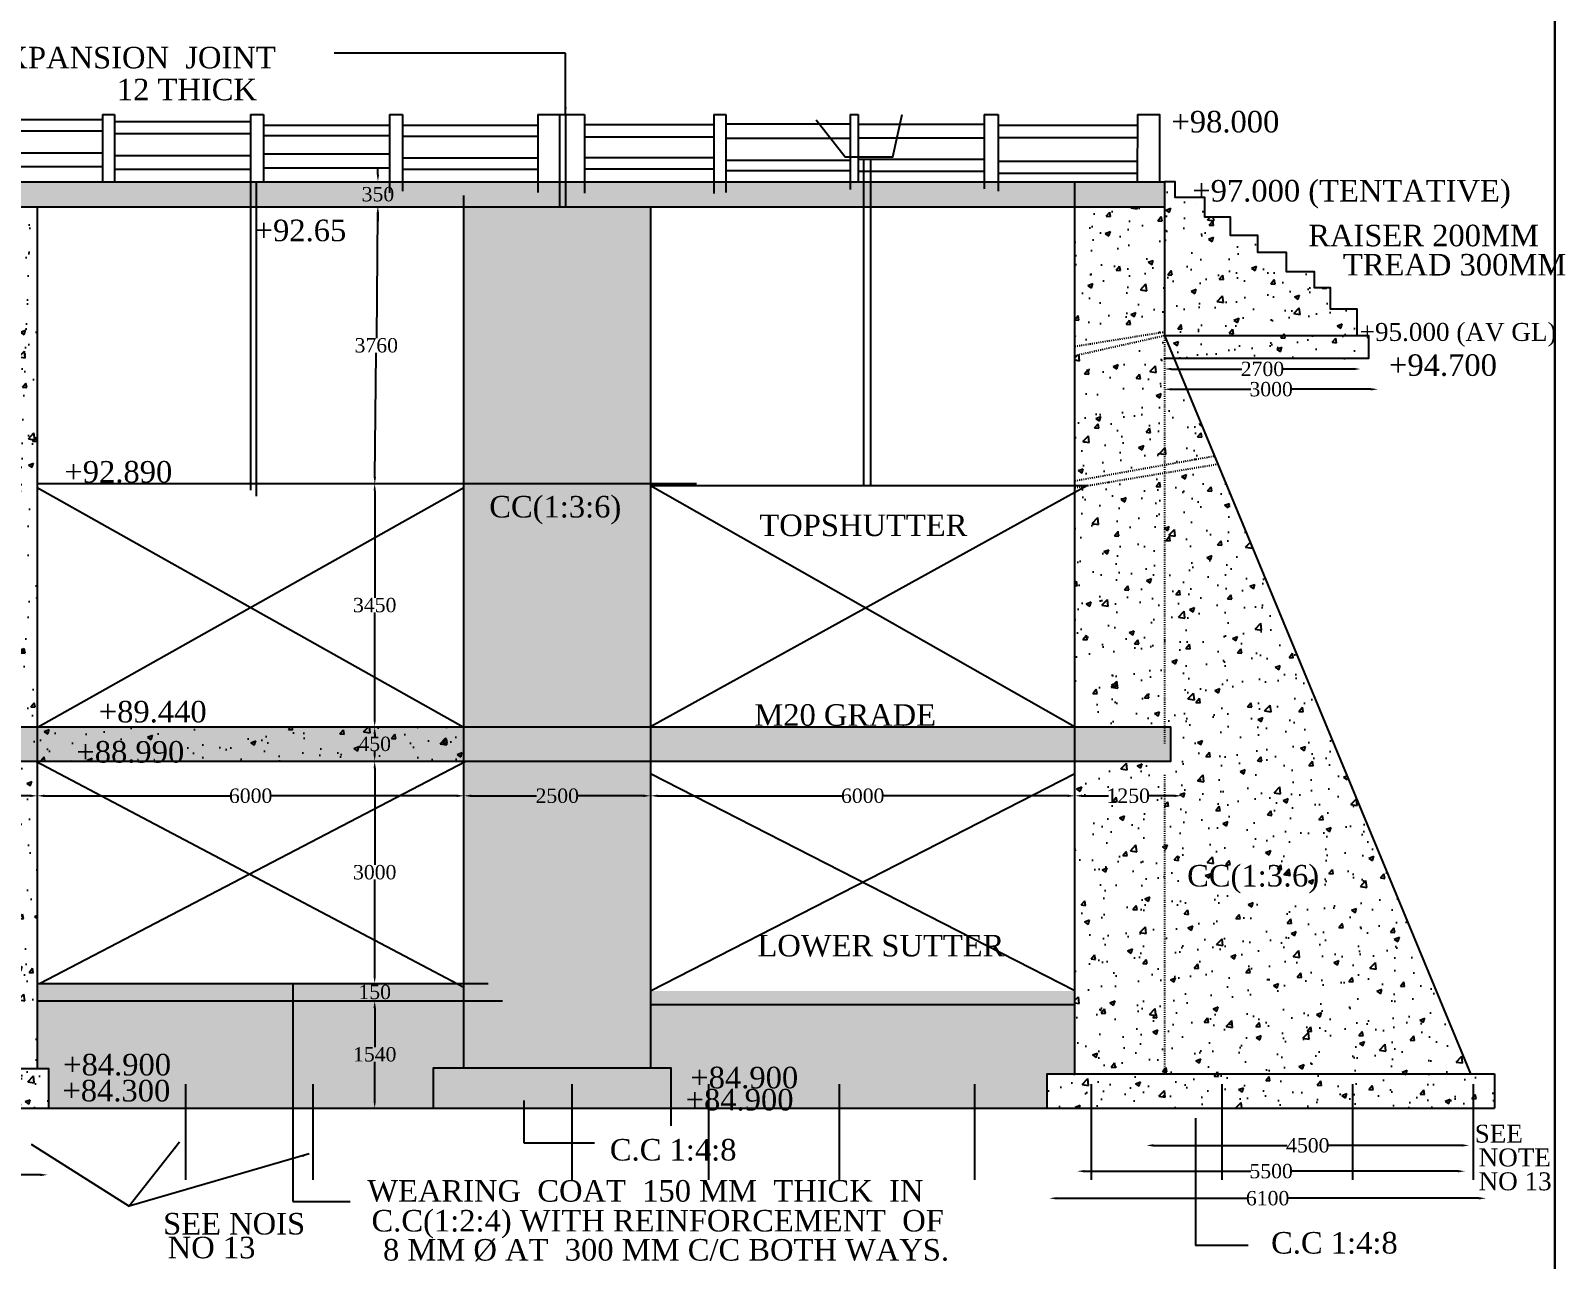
# Model space of a CAD drawing. Header units: millimetres. Extents: x 4336 to 90516, y 1888 to 56787.
# Drawn here: x 68236 to 89598, y 24080 to 41188 of the extents above; entities that cross this region are included whole.
import ezdxf

# ---------------------------------------------------------------- set-up
doc = ezdxf.new("R2010")
doc.units = ezdxf.units.MM
doc.header["$MEASUREMENT"] = 0
doc.header["$PDMODE"] = 66
doc.header["$PDSIZE"] = 170
doc.linetypes.add('ACAD_ISO03W100', pattern=[30, 12, -18])
for name, color, linetype in [('DIM', 5, 'Continuous'), ('DOT LINE', 3, 'ACAD_ISO03W100'), ('DWG. LINE', 1, 'Continuous'), ('HATCH', 2, 'Continuous'), ('TEXT', 7, 'Continuous')]:
    doc.layers.add(name, color=color, linetype=linetype)
doc.layers.add('TITLE', color=7, linetype='Continuous', lineweight=30)
doc.styles.get("Standard").update_dxf_attribs({"font": 'TIMES.TTF', "height": 200})
doc.dimstyles.get("Standard").update_dxf_attribs({"dimtxt": 200, "dimasz": 100, "dimexe": 0.18, "dimexo": 0.0625, "dimgap": 0.09, "dimtad": 0, "dimtih": 1, "dimtoh": 1, "dimdec": 1, "dimzin": 0, "dimdsep": 46, "dimtxsty": 'Standard', "dimcen": 0.09, "dimse1": 1, "dimse2": 1, "dimclrd": 5, "dimclre": 5, "dimclrt": 4, "dimadec": 0, "dimazin": 0, "dimtfac": 1, "dimtdec": 1, "dimtofl": 0, "dimtmove": 0, "dimatfit": 3, "dimfxl": 1, "dimtolj": 1, "dimtzin": 0, "dimarcsym": 0})
pattern_1 = [(50, (0, 0), (717.2602, -62.752), [75, -825]), (355, (0, 0), (-138.7513, 752.192), [60, -660]), (100.4514, (59.8, -5.2), (578.5094, 689.4395), [63.74, -701.142]), (46.1842, (0, 200), (1067.241, -165.519), [112.5, -1237.5]), (96.6356, (88.9, 186.2), (934.663, 974.118), [95.61, -1051.713]), (351.1842, (0, 200), (934.662, 974.119), [90, -990]), (21, (100, 150), (596.907, -402.619), [75, -825]), (326, (100, 150), (243.3153, 725.15), [60, -660]), (71.4514, (149.74, 116.45), (840.2226, 322.5305), [63.74, -701.142]), (37.5, (0, 0), (12.15986, 332.89385), [0, -652, 0, -670, 0, -662.5]), (7.5, (0, 0), (263.0695, 394.4117), [0, -382, 0, -637, 0, -252.5]), (327.5, (-223, 0), (533.8224, -22.5549), [0, -250, 0, -780, 0, -1035]), (317.5, (-323, 0), (583.1862, 100.105), [0, -325, 0, -518, 0, -735])]

# ---------------------------------------------------------------- blocks, each defined once
blk = doc.blocks.new('*D165')
at = {"layer": 'Defpoints', "color": 0}
for p in [(73025, 34882), (73025, 31495), (73025, 31495)]:
    blk.add_point(p, dxfattribs=at)
at = {"layer": 'DIM', "color": 5, "lineweight": -2}
for p, q in [((73025, 34782), (73025, 33290)), ((73025, 31595), (73025, 33087))]:
    blk.add_line(p, q, dxfattribs=at)
at = {"layer": 'DIM', "color": 5}
for points in [[(73008, 34782), (73041, 34782), (73025, 34882)], [(73008, 31595), (73041, 31595), (73025, 31495)]]:
    blk.add_solid(points, dxfattribs=at)
at = {"layer": 'DIM', "color": 4, "insert": (73025, 33189), "char_height": 200, "attachment_point": 5}
blk.add_mtext('\\A1;3450', dxfattribs=at)
blk = doc.blocks.new('*D166')
at = {"layer": 'Defpoints', "color": 0}
for p in [(73025, 31495), (73025, 31017), (73025, 31017)]:
    blk.add_point(p, dxfattribs=at)
at = {"layer": 'DIM', "color": 5, "lineweight": -2}
for p, q in [((73025, 31395), (73025, 31358)), ((73025, 31117), (73025, 31154))]:
    blk.add_line(p, q, dxfattribs=at)
at = {"layer": 'DIM', "color": 5}
for points in [[(73008, 31395), (73041, 31395), (73025, 31495)], [(73008, 31117), (73041, 31117), (73025, 31017)]]:
    blk.add_solid(points, dxfattribs=at)
at = {"layer": 'DIM', "color": 4, "insert": (73025, 31256), "char_height": 200, "attachment_point": 5}
blk.add_mtext('\\A1;450', dxfattribs=at)
blk = doc.blocks.new('*D167')
at = {"layer": 'Defpoints', "color": 0}
for p in [(73025, 31017), (73025, 27922), (73025, 27922)]:
    blk.add_point(p, dxfattribs=at)
at = {"layer": 'DIM', "color": 5, "lineweight": -2}
for p, q in [((73025, 30917), (73025, 29571)), ((73025, 28022), (73025, 29368))]:
    blk.add_line(p, q, dxfattribs=at)
at = {"layer": 'DIM', "color": 5}
for points in [[(73008, 30917), (73041, 30917), (73025, 31017)], [(73008, 28022), (73041, 28022), (73025, 27922)]]:
    blk.add_solid(points, dxfattribs=at)
at = {"layer": 'DIM', "color": 4, "insert": (73025, 29469), "char_height": 200, "attachment_point": 5}
blk.add_mtext('\\A1;3000', dxfattribs=at)
blk = doc.blocks.new('*D168')
at = {"layer": 'Defpoints', "color": 0}
for p in [(73025, 27922), (73025, 27681), (73025, 27681)]:
    blk.add_point(p, dxfattribs=at)
at = {"layer": 'DIM', "color": 5, "lineweight": -2}
for p, q in [((73025, 28022), (73025, 28122)), ((73025, 27581), (73025, 27481))]:
    blk.add_line(p, q, dxfattribs=at)
at = {"layer": 'DIM', "color": 5}
for points in [[(73008, 28022), (73041, 28022), (73025, 27922)], [(73008, 27581), (73041, 27581), (73025, 27681)]]:
    blk.add_solid(points, dxfattribs=at)
at = {"layer": 'DIM', "color": 4, "insert": (73025, 27801), "char_height": 200, "attachment_point": 5}
blk.add_mtext('\\A1;150', dxfattribs=at)
blk = doc.blocks.new('*D169')
at = {"layer": 'Defpoints', "color": 0}
for p in [(73025, 27681), (73025, 26185), (73025, 26185)]:
    blk.add_point(p, dxfattribs=at)
at = {"layer": 'DIM', "color": 5, "lineweight": -2}
for p, q in [((73025, 27581), (73025, 27035)), ((73025, 26285), (73025, 26831))]:
    blk.add_line(p, q, dxfattribs=at)
at = {"layer": 'DIM', "color": 5}
for points in [[(73008, 27581), (73041, 27581), (73025, 27681)], [(73008, 26285), (73041, 26285), (73025, 26185)]]:
    blk.add_solid(points, dxfattribs=at)
at = {"layer": 'DIM', "color": 4, "insert": (73025, 26933), "char_height": 200, "attachment_point": 5}
blk.add_mtext('\\A1;1540', dxfattribs=at)
blk = doc.blocks.new('*D171')
at = {"layer": 'Defpoints', "color": 0}
for p in [(65385, 25257), (68472, 25257), (68472, 25256)]:
    blk.add_point(p, dxfattribs=at)
at = {"layer": 'DIM', "color": 5, "lineweight": -2}
for p, q in [((65485, 25256), (66645, 25256)), ((68372, 25256), (67213, 25256))]:
    blk.add_line(p, q, dxfattribs=at)
at = {"layer": 'DIM', "color": 5}
for points in [[(65485, 25272), (65485, 25239), (65385, 25256)], [(68372, 25272), (68372, 25239), (68472, 25256)]]:
    blk.add_solid(points, dxfattribs=at)
at = {"layer": 'DIM', "color": 4, "insert": (66929, 25256), "char_height": 200, "attachment_point": 5}
blk.add_mtext('\\A1;3100', dxfattribs=at)
blk = doc.blocks.new('*D178')
at = {"layer": 'Defpoints', "color": 0}
for p in [(65794, 30534), (68328, 30534), (68328, 30534)]:
    blk.add_point(p, dxfattribs=at)
at = {"layer": 'DIM', "color": 5, "lineweight": -2}
for p, q in [((65894, 30534), (66774, 30534)), ((68228, 30534), (67348, 30534))]:
    blk.add_line(p, q, dxfattribs=at)
at = {"layer": 'DIM', "color": 5}
for points in [[(65894, 30551), (65894, 30517), (65794, 30534)], [(68228, 30551), (68228, 30517), (68328, 30534)]]:
    blk.add_solid(points, dxfattribs=at)
at = {"layer": 'DIM', "color": 4, "insert": (67061, 30534), "char_height": 200, "attachment_point": 5}
blk.add_mtext('\\A1;2500', dxfattribs=at)
blk = doc.blocks.new('*D179')
at = {"layer": 'Defpoints', "color": 0}
for p in [(68328, 30534), (74268, 30534), (74268, 30534)]:
    blk.add_point(p, dxfattribs=at)
at = {"layer": 'DIM', "color": 5, "lineweight": -2}
for p, q in [((68428, 30534), (71014, 30534)), ((74168, 30534), (71581, 30534))]:
    blk.add_line(p, q, dxfattribs=at)
at = {"layer": 'DIM', "color": 5}
for points in [[(68428, 30551), (68428, 30517), (68328, 30534)], [(74168, 30551), (74168, 30517), (74268, 30534)]]:
    blk.add_solid(points, dxfattribs=at)
at = {"layer": 'DIM', "color": 4, "insert": (71298, 30534), "char_height": 200, "attachment_point": 5}
blk.add_mtext('\\A1;6000', dxfattribs=at)
blk = doc.blocks.new('*D180')
at = {"layer": 'Defpoints', "color": 0}
for p in [(74268, 30534), (76865, 30534), (76865, 30534)]:
    blk.add_point(p, dxfattribs=at)
at = {"layer": 'DIM', "color": 5, "lineweight": -2}
for p, q in [((74368, 30534), (75279, 30534)), ((76765, 30534), (75853, 30534))]:
    blk.add_line(p, q, dxfattribs=at)
at = {"layer": 'DIM', "color": 5}
for points in [[(74368, 30551), (74368, 30517), (74268, 30534)], [(76765, 30551), (76765, 30517), (76865, 30534)]]:
    blk.add_solid(points, dxfattribs=at)
at = {"layer": 'DIM', "color": 4, "insert": (75566, 30534), "char_height": 200, "attachment_point": 5}
blk.add_mtext('\\A1;2500', dxfattribs=at)
blk = doc.blocks.new('*D181')
at = {"layer": 'Defpoints', "color": 0}
for p in [(76865, 30534), (82772, 30534), (82772, 30534)]:
    blk.add_point(p, dxfattribs=at)
at = {"layer": 'DIM', "color": 5, "lineweight": -2}
for p, q in [((76965, 30534), (79535, 30534)), ((82672, 30534), (80102, 30534))]:
    blk.add_line(p, q, dxfattribs=at)
at = {"layer": 'DIM', "color": 5}
for points in [[(76965, 30551), (76965, 30517), (76865, 30534)], [(82672, 30551), (82672, 30517), (82772, 30534)]]:
    blk.add_solid(points, dxfattribs=at)
at = {"layer": 'DIM', "color": 4, "insert": (79818, 30534), "char_height": 200, "attachment_point": 5}
blk.add_mtext('\\A1;6000', dxfattribs=at)
blk = doc.blocks.new('*D182')
at = {"layer": 'Defpoints', "color": 0}
for p in [(82772, 30534), (84256, 30534), (84256, 30534)]:
    blk.add_point(p, dxfattribs=at)
at = {"layer": 'DIM', "color": 5, "lineweight": -2}
for p, q in [((82872, 30534), (83241, 30534)), ((84156, 30534), (83787, 30534))]:
    blk.add_line(p, q, dxfattribs=at)
at = {"layer": 'DIM', "color": 5}
for points in [[(82872, 30551), (82872, 30517), (82772, 30534)], [(84156, 30551), (84156, 30517), (84256, 30534)]]:
    blk.add_solid(points, dxfattribs=at)
at = {"layer": 'DIM', "color": 4, "insert": (83514, 30534), "char_height": 200, "attachment_point": 5}
blk.add_mtext('\\A1;1250', dxfattribs=at)
blk = doc.blocks.new('*D183')
at = {"layer": 'Defpoints', "color": 0}
for p in [(84016, 36472), (86747, 36477), (86747, 36472)]:
    blk.add_point(p, dxfattribs=at)
at = {"layer": 'DIM', "color": 5, "lineweight": -2}
for p, q in [((84116, 36477), (85095, 36477)), ((86647, 36477), (85669, 36477))]:
    blk.add_line(p, q, dxfattribs=at)
at = {"layer": 'DIM', "color": 5}
for points in [[(84116, 36494), (84116, 36460), (84016, 36477)], [(86647, 36494), (86647, 36460), (86747, 36477)]]:
    blk.add_solid(points, dxfattribs=at)
at = {"layer": 'DIM', "color": 4, "insert": (85382, 36477), "char_height": 200, "attachment_point": 5}
blk.add_mtext('\\A1;2700', dxfattribs=at)
blk = doc.blocks.new('*D184')
at = {"layer": 'Defpoints', "color": 0}
for p in [(84016, 36195), (86990, 36195), (86990, 36195)]:
    blk.add_point(p, dxfattribs=at)
at = {"layer": 'DIM', "color": 5, "lineweight": -2}
for p, q in [((84116, 36195), (85219, 36195)), ((86890, 36195), (85787, 36195))]:
    blk.add_line(p, q, dxfattribs=at)
at = {"layer": 'DIM', "color": 5}
for points in [[(84116, 36211), (84116, 36178), (84016, 36195)], [(86890, 36211), (86890, 36178), (86990, 36195)]]:
    blk.add_solid(points, dxfattribs=at)
at = {"layer": 'DIM', "color": 4, "insert": (85503, 36195), "char_height": 200, "attachment_point": 5}
blk.add_mtext('\\A1;3000', dxfattribs=at)
blk = doc.blocks.new('*D185')
at = {"layer": 'Defpoints', "color": 0}
for p in [(83767, 25682), (88259, 25682), (88259, 25666)]:
    blk.add_point(p, dxfattribs=at)
at = {"layer": 'DIM', "color": 5, "lineweight": -2}
for p, q in [((83867, 25666), (85725, 25666)), ((88159, 25666), (86301, 25666))]:
    blk.add_line(p, q, dxfattribs=at)
at = {"layer": 'DIM', "color": 5}
for points in [[(83867, 25683), (83867, 25649), (83767, 25666)], [(88159, 25683), (88159, 25649), (88259, 25666)]]:
    blk.add_solid(points, dxfattribs=at)
at = {"layer": 'DIM', "color": 4, "insert": (86013, 25666), "char_height": 200, "attachment_point": 5}
blk.add_mtext('\\A1;4500', dxfattribs=at)
blk = doc.blocks.new('*D186')
at = {"layer": 'Defpoints', "color": 0}
for p in [(82804, 25307), (88202, 25307), (88202, 25307)]:
    blk.add_point(p, dxfattribs=at)
at = {"layer": 'DIM', "color": 5, "lineweight": -2}
for p, q in [((82904, 25307), (85220, 25307)), ((88102, 25307), (85786, 25307))]:
    blk.add_line(p, q, dxfattribs=at)
at = {"layer": 'DIM', "color": 5}
for points in [[(82904, 25323), (82904, 25290), (82804, 25307)], [(88102, 25323), (88102, 25290), (88202, 25307)]]:
    blk.add_solid(points, dxfattribs=at)
at = {"layer": 'DIM', "color": 4, "insert": (85503, 25307), "char_height": 200, "attachment_point": 5}
blk.add_mtext('\\A1;5500', dxfattribs=at)
blk = doc.blocks.new('*D187')
at = {"layer": 'Defpoints', "color": 0}
for p in [(82416, 24985), (88493, 24985), (88493, 24930)]:
    blk.add_point(p, dxfattribs=at)
at = {"layer": 'DIM', "color": 5, "lineweight": -2}
for p, q in [((82516, 24930), (85171, 24930)), ((88393, 24930), (85738, 24930))]:
    blk.add_line(p, q, dxfattribs=at)
at = {"layer": 'DIM', "color": 5}
for points in [[(82516, 24946), (82516, 24913), (82416, 24930)], [(88393, 24946), (88393, 24913), (88493, 24930)]]:
    blk.add_solid(points, dxfattribs=at)
at = {"layer": 'DIM', "color": 4, "insert": (85454, 24930), "char_height": 200, "attachment_point": 5}
blk.add_mtext('\\A1;6100', dxfattribs=at)
blk = doc.blocks.new('*D218')
at = {"layer": 'Defpoints', "color": 0}
for p in [(73070, 39085), (73070, 38736), (73070, 38736)]:
    blk.add_point(p, dxfattribs=at)
at = {"layer": 'HATCH', "color": 5, "lineweight": -2}
for p, q in [((73070, 39185), (73070, 39285)), ((73070, 38636), (73070, 38536))]:
    blk.add_line(p, q, dxfattribs=at)
at = {"layer": 'HATCH', "color": 5}
for points in [[(73054, 39185), (73087, 39185), (73070, 39085)], [(73054, 38636), (73087, 38636), (73070, 38736)]]:
    blk.add_solid(points, dxfattribs=at)
at = {"layer": 'HATCH', "color": 4, "insert": (73070, 38910), "char_height": 200, "attachment_point": 5}
blk.add_mtext('\\A1;350', dxfattribs=at)
blk = doc.blocks.new('*D219')
at = {"layer": 'Defpoints', "color": 0}
for p in [(73067, 38736), (73067, 38736), (73026, 34876)]:
    blk.add_point(p, dxfattribs=at)
at = {"layer": 'HATCH', "color": 5, "lineweight": -2}
for p, q in [((73066, 38636), (73048, 36908)), ((73027, 34976), (73046, 36704))]:
    blk.add_line(p, q, dxfattribs=at)
at = {"layer": 'HATCH', "color": 5}
for points in [[(73050, 38636), (73083, 38636), (73067, 38736)], [(73010, 34976), (73044, 34975), (73026, 34876)]]:
    blk.add_solid(points, dxfattribs=at)
at = {"layer": 'HATCH', "color": 4, "insert": (73047, 36806), "char_height": 200, "attachment_point": 5}
blk.add_mtext('\\A1;3760', dxfattribs=at)

msp = doc.modelspace()

# ---------------------------------------------------------------- hatches: boundary and pattern name
at = {"layer": 'HATCH'}
h = msp.add_hatch(dxfattribs=at)
h.set_pattern_fill('AR-CONC', color=256, scale=100, style=0)
h.set_pattern_definition(pattern_1)
h.paths.add_polyline_path([(84016.47, 38735.7), (82771.94, 38735.7), (82771.94, 36794.26), (84016.47, 36994.1)])
h.paths.add_polyline_path([(85716.64, 38098.16), (85318.96, 38098.16), (85318.96, 38334.52), (84938.28, 38334.52), (84938.28, 38590.86), (84579.88, 38590.86), (84579.88, 38866.41), (84168.01, 38866.41), (84168.01, 39085.11), (84016.47, 39085.11), (84016.47, 36942.87), (86701.65, 36942.87), (86701.65, 37310.62), (86329.06, 37310.62), (86329.06, 37608.18), (86107.13, 37608.18), (86107.13, 37828.96), (85716.64, 37828.96)])
h.paths.add_polyline_path([(84304.9, 38613.52), (88839.94, 38613.52), (88839.94, 39216.98), (84304.9, 39216.98)], flags=9)
h = msp.add_hatch(dxfattribs=at)
h.set_pattern_fill('AR-CONC', color=256, scale=100, style=0)
h.set_pattern_definition(pattern_1)
h.paths.add_polyline_path([(59795.23, 39085.11), (59010.31, 39085.11), (58743.2, 39085.11), (58743.2, 38735.7), (59795.23, 38735.7)])
h.paths.add_polyline_path([(62749.21, 39085.11), (59795.23, 39085.11), (59795.23, 38735.7), (62749.21, 38735.7)])
h.paths.add_polyline_path([(84016.47, 39085.11), (62858.33, 39085.11), (62858.33, 38735.7), (84016.47, 38735.7)])
h = msp.add_hatch(dxfattribs=at)
h.set_pattern_fill('AR-CONC', color=256, scale=100, style=0)
h.set_pattern_definition(pattern_1)
h.paths.add_polyline_path([(68327.53, 31006.13), (68306.54, 31017.22), (65794.01, 31017.22), (65794.01, 26735.37), (68327.53, 26735.37)])
h.paths.add_polyline_path([(68327.53, 31494.59), (65794.01, 31494.59), (65794.01, 31017.22), (68327.53, 31017.22)])
h.paths.add_polyline_path([(68327.53, 38735.7), (65794.01, 38735.7), (65794.01, 31494.59), (68327.53, 31494.59)])
h.paths.add_polyline_path([(68485.99, 26735.37), (65794.01, 26735.37), (65294.21, 26735.37), (65294.21, 26184.63), (68485.99, 26184.63)])
h.paths.add_polyline_path([(65794.01, 27787.35), (59795.23, 27787.35), (59795.23, 26782.73), (60083.15, 26782.73), (60083.15, 26184.63), (65294.21, 26184.63), (65294.21, 26735.37), (65794.01, 26735.37)])
h.paths.add_polyline_path([(66723.89, 30685.73), (67397.65, 30685.73), (67397.65, 30382.27), (66723.89, 30382.27)], flags=24)
h.paths.add_polyline_path([(66078.82, 28835.25), (68076.51, 28835.25), (68076.51, 29438.71), (66078.82, 29438.71)], flags=24)
h.paths.add_polyline_path([(62300.25, 27305.63), (63920.94, 27305.63), (63920.94, 27763.74), (62300.25, 27763.74)], flags=24)
h = msp.add_hatch(dxfattribs=at)
h.set_pattern_fill('AR-CONC', color=256, scale=100, style=0)
h.set_pattern_definition(pattern_1)
h.paths.add_polyline_path([(76865.01, 38735.7), (74267.61, 38735.7), (74267.61, 34882.47), (76865.01, 34882.47)])
h.paths.add_polyline_path([(76865.01, 34855.85), (76863.3, 34856.82), (76865.01, 34856.82), (76865.01, 34882.47), (74267.61, 34882.47), (74267.61, 31494.59), (76863.3, 31494.59), (76865.01, 31495.54)])
h.paths.add_polyline_path([(76865.01, 31017.22), (74295.39, 31017.22), (74267.61, 31002.74), (74267.61, 26746.22), (76865.01, 26746.22)])
h.paths.add_polyline_path([(74267.61, 27680.82), (68327.53, 27680.82), (68327.53, 26735.37), (68485.99, 26735.37), (68485.99, 26184.63), (73841.33, 26184.63), (73841.33, 26746.22), (74267.61, 26746.22)])
h.paths.add_polyline_path([(74267.61, 27869.23), (74168.64, 27921.5), (68327.53, 27921.5), (68327.53, 27680.82), (74267.61, 27680.82)])
h.paths.add_polyline_path([(77145.99, 26746.22), (73841.33, 26746.22), (73841.33, 26184.63), (77145.99, 26184.63)])
h.paths.add_polyline_path([(82771.94, 27628.32), (76865.01, 27628.32), (76865.01, 26746.22), (77145.99, 26746.22), (77145.99, 26184.63), (82385.78, 26184.63), (82385.78, 26538.38), (82385.78, 26662.67), (82771.94, 26662.67)])
h.paths.add_polyline_path([(82771.94, 27817.66), (76865.01, 27817.66), (76865.01, 27628.32), (82771.94, 27628.32)])
h.paths.add_polyline_path([(74518.98, 34214.54), (76516.67, 34214.54), (76516.67, 34818), (74518.98, 34818)], flags=24)
h.paths.add_polyline_path([(75229.43, 30685.73), (75903.19, 30685.73), (75903.19, 30382.27), (75229.43, 30382.27)], flags=24)
h.paths.add_polyline_path([(72702.08, 27084.45), (73347.58, 27084.45), (73347.58, 26780.99), (72702.08, 26780.99)], flags=24)
h.paths.add_polyline_path([(68601.69, 26196.28), (70222.39, 26196.28), (70222.39, 26654.39), (68601.69, 26654.39)], flags=24)
h.paths.add_polyline_path([(68612.54, 26558.16), (70233.23, 26558.16), (70233.23, 27016.27), (68612.54, 27016.27)], flags=24)
h.paths.add_polyline_path([(72775.91, 27952.89), (73273.75, 27952.89), (73273.75, 27649.43), (72775.91, 27649.43)], flags=9)
h.paths.add_polyline_path([(77276.73, 26070.5), (78897.42, 26070.5), (78897.42, 26528.61), (77276.73, 26528.61)], flags=9)
h.paths.add_polyline_path([(77341.69, 26378.47), (78962.38, 26378.47), (78962.38, 26836.58), (77341.69, 26836.58)], flags=24)
h = msp.add_hatch(dxfattribs=at)
h.set_pattern_fill('AR-CONC', color=256, scale=100, style=0)
h.set_pattern_definition(pattern_1)
h.paths.add_polyline_path([(85703.46, 32873.89), (84016.47, 32873.89), (84016.47, 31494.59), (84108.8, 31494.59), (84108.8, 31017.22), (86473.23, 31017.22)])
h.paths.add_polyline_path([(84016.47, 32873.89), (82771.94, 32873.89), (82771.94, 31496.97), (82776.12, 31494.59), (84016.47, 31494.59)])
h.paths.add_polyline_path([(84758.46, 35153.19), (84016.47, 35030.52), (84016.47, 32873.89), (85703.46, 32873.89)])
h.paths.add_polyline_path([(84016.47, 35030.52), (82939.94, 34852.54), (82771.94, 34759.71), (82771.94, 32873.89), (84016.47, 32873.89)])
h.paths.add_polyline_path([(84149.24, 36622.62), (84016.47, 36622.62), (84016.47, 35142.64), (84711.55, 35266.35)])
h.paths.add_polyline_path([(84016.47, 36942.87), (82771.94, 36665.24), (82771.94, 34921.15), (84016.47, 35142.64)])
h = msp.add_hatch(dxfattribs=at)
h.set_pattern_fill('AR-CONC', color=256, scale=100, style=0)
h.set_pattern_definition(pattern_1)
h.paths.add_polyline_path([(86856.09, 36942.87), (84016.47, 36942.87), (84149.24, 36622.62), (86856.09, 36622.62)])
h = msp.add_hatch(dxfattribs=at)
h.set_pattern_fill('AR-CONC', color=256, scale=100, style=0)
h.set_pattern_definition(pattern_1)
h.paths.add_polyline_path([(84108.8, 31494.59), (82771.94, 31494.59), (82771.94, 31017.22), (84108.8, 31017.22)])
h.paths.add_polyline_path([(82771.94, 31494.59), (58548.13, 31494.59), (58548.13, 31017.22), (82771.94, 31017.22)])
h.paths.add_polyline_path([(68796.04, 30913.75), (70416.73, 30913.75), (70416.73, 31371.86), (68796.04, 31371.86)], flags=9)
h.paths.add_polyline_path([(60399.27, 31383.23), (64914.13, 31383.23), (64914.13, 31906.23), (60399.27, 31906.23)], flags=9)
h = msp.add_hatch(dxfattribs=at)
h.set_pattern_fill('AR-CONC', color=256, scale=100, style=0)
h.set_pattern_definition(pattern_1)
h.paths.add_polyline_path([(74267.61, 31494.59), (68327.53, 31494.59), (68327.53, 31017.22), (74267.61, 31017.22)])
h.paths.add_polyline_path([(72760.91, 31407.63), (73288.74, 31407.63), (73288.74, 31104.17), (72760.91, 31104.17)], flags=24)
h.paths.add_polyline_path([(68796.04, 30913.75), (70416.73, 30913.75), (70416.73, 31371.86), (68796.04, 31371.86)], flags=9)
h = msp.add_hatch(dxfattribs=at)
h.set_pattern_fill('AR-CONC', color=256, scale=100, style=0)
h.set_pattern_definition(pattern_1)
h.paths.add_polyline_path([(86473.23, 31017.22), (84108.8, 31017.22), (82771.94, 31017.22), (82771.94, 27817.66), (84313.36, 27817.66), (87799.77, 27817.66)])
h.paths.add_polyline_path([(83191.32, 30685.73), (83836.81, 30685.73), (83836.81, 30382.27), (83191.32, 30382.27)], flags=24)
h.paths.add_polyline_path([(84232.99, 29075.73), (86230.68, 29075.73), (86230.68, 29679.19), (84232.99, 29679.19)], flags=24)
h = msp.add_hatch(dxfattribs=at)
h.set_pattern_fill('AR-CONC', color=256, scale=100, style=0)
h.set_pattern_definition(pattern_1)
h.paths.add_polyline_path([(88610.07, 26662.67), (82385.78, 26662.67), (82385.78, 26538.38), (82385.78, 26184.63), (88610.07, 26184.63)])
h.paths.add_polyline_path([(87799.77, 27817.66), (84313.36, 27817.66), (84019, 27817.66), (84019, 26662.67), (88278.63, 26662.67)])
h = msp.add_hatch(dxfattribs=at)
h.set_pattern_fill('AR-CONC', color=256, scale=100, style=0)
h.set_pattern_definition(pattern_1)
h.paths.add_polyline_path([(84019, 27817.66), (82771.94, 27817.66), (82771.94, 26662.67), (84019, 26662.67)])

# ---------------------------------------------------------------- linework, layer by layer
at = {"layer": 'DIM'}
msp.add_lwpolyline([(74267.61, 34882.47), (77505.87, 34882.47)], dxfattribs=at)
at = {"layer": 'DOT LINE'}
for points in [[(82771.94, 36794.26), (84016.47, 36994.1)], [(82771.94, 36665.24), (84016.47, 36942.87)], [(84016.47, 36942.87), (84016.47, 31251.37)], [(82771.94, 34921.15), (84711.55, 35266.35)], [(82771.94, 34824.77), (84758.46, 35153.19)], [(84019, 30825.41), (84019, 26662.67)]]:
    msp.add_lwpolyline(points, dxfattribs=at)
at = {"layer": 'DWG. LINE'}
for points in [[(67382.78, 39948.95), (69234.95, 39950.34)], [(69234.95, 40019.04), (69234.95, 39085.11)], [(69234.95, 40019.04), (69403.66, 40019.04)], [(69403.66, 40019.04), (69403.66, 39085.11)], [(71295.68, 40019.04), (71295.68, 39020.15)], [(71295.68, 40019.04), (71475.11, 40019.04)], [(71475.11, 40019.04), (71475.11, 39085.11)], [(73231.42, 40019.04), (73231.42, 38928.83)], [(73231.42, 40019.04), (73411.58, 40019.04)], [(73411.58, 40019.04), (73411.58, 38952.6)], [(75295.27, 40019.04), (75295.27, 38936.53)], [(75295.27, 40019.04), (75945.41, 40019.04)], [(75595.62, 40019.04), (75595.62, 38735.7)], [(75681.57, 40019.04), (75681.57, 38735.7)], [(75945.41, 40019.04), (75945.41, 38923.85)], [(77743.53, 40019.04), (77743.53, 38922.99)], [(77743.53, 40019.04), (77911.3, 40019.04)], [(77911.3, 40019.04), (77911.3, 38934.91)], [(79170.12, 39948.34), (79574.36, 39432.31), (80236.18, 39432.31), (80368.06, 40019.39)], [(79645.22, 40019.04), (79645.22, 38975.54)], [(79645.22, 40019.04), (79752.87, 40019.04)], [(79752.87, 40019.04), (79752.87, 39085.11)], [(81508.63, 40019.04), (81508.63, 38986.42)], [(81508.63, 40019.04), (81702.28, 40019.04)], [(81702.28, 40019.04), (81702.28, 38955.48)], [(83640.75, 40019.04), (83636.14, 39085.11)], [(83640.75, 40019.04), (83949.35, 40019.04), (83949.35, 39085.11)], [(67382.78, 39792.9), (69234.95, 39794.29)], [(69403.66, 39924.88), (71295.68, 39924.88)], [(69403.66, 39754.29), (71295.68, 39754.29)], [(71475.11, 39873.45), (73231.42, 39873.45)], [(73411.58, 39873.45), (75295.27, 39873.45)], [(75945.41, 39880.88), (77743.53, 39880.88)], [(77911.3, 39892.66), (79645.22, 39892.66)], [(79752.87, 39886.5), (81508.63, 39886.5)], [(81702.28, 39871.85), (83640.02, 39871.85)], [(71475.11, 39730.02), (73231.42, 39730.02)], [(73411.58, 39718.75), (75295.27, 39718.75)], [(75945.41, 39708.71), (77743.53, 39708.71)], [(77911.3, 39689.52), (79645.22, 39689.52)], [(79752.87, 39696.01), (81508.63, 39696.01)], [(81701.43, 39699.76), (83639.17, 39699.76)], [(67382.78, 39486.31), (69234.95, 39487.7)], [(69403.66, 39451.14), (71295.68, 39451.14)], [(71475.11, 39473.94), (73231.42, 39473.94)], [(73411.58, 39418.76), (75295.27, 39418.76)], [(75945.41, 39422.84), (77743.53, 39422.84)], [(77911.3, 39385.76), (79645.22, 39385.76)], [(79752.87, 39396.92), (81508.63, 39396.92)], [(79829.51, 39396.92), (79829.51, 34856.82)], [(79924.17, 39396.92), (79924.17, 34856.82)], [(81699.82, 39372.62), (83637.56, 39372.62)], [(67382.78, 39297.29), (69234.95, 39298.68)], [(69403.66, 39260.69), (71295.68, 39260.69)], [(71475.11, 39278.75), (73231.42, 39278.75)], [(73411.58, 39261.16), (75295.27, 39261.16)], [(75945.41, 39262.11), (77743.53, 39262.11)], [(77911.3, 39242.01), (79645.22, 39242.01)], [(79752.87, 39231.02), (81508.63, 39231.02)], [(81698.98, 39203.88), (83636.72, 39203.88)], [(59010.31, 39085.11), (84016.47, 39085.11), (84016.47, 36942.87), (86856.09, 36942.87), (86856.09, 36622.62), (84009.15, 36622.62)], [(71295.68, 39020.15), (71295.68, 34789.09)], [(71374.02, 39085.11), (71374.02, 34706.76)], [(74267.61, 26746.22), (74267.61, 38892.02)], [(82771.94, 26662.67), (82771.94, 39085.11)], [(86701.65, 36946.3), (86701.65, 37310.62), (86329.06, 37310.62), (86329.06, 37608.18), (86107.13, 37608.18), (86107.13, 37828.96), (85716.64, 37828.96), (85716.64, 38098.16), (85318.96, 38098.16), (85318.96, 38334.52), (84938.28, 38334.52), (84938.28, 38590.86), (84579.88, 38590.86), (84579.88, 38866.41), (84168.01, 38866.41), (84168.01, 39085.11), (84016.47, 39085.11)], [(58743.2, 38735.7), (84016.47, 38735.7)], [(65794.01, 38735.7), (65794.01, 26735.37), (68485.99, 26735.37), (68485.99, 26184.63)], [(68327.53, 38735.7), (68327.53, 26735.37)], [(76865.01, 38735.7), (76865.01, 26746.22)], [(84016.47, 36942.87), (88278.63, 26662.67)], [(68327.53, 34882.47), (74267.61, 34882.47)], [(68327.53, 34829.32), (74255.64, 31494.59)], [(68339.16, 31494.59), (74267.61, 34829.32)], [(76865.01, 34856.82), (82947.68, 34856.82), (76863.3, 31494.59)], [(76863.3, 34856.82), (82776.12, 31494.59)], [(58548.13, 31494.59), (58548.13, 31017.22), (84108.8, 31017.22), (84108.8, 31494.59)], [(58548.13, 31494.59), (84108.8, 31494.59)], [(68306.54, 31017.22), (74267.61, 27869.23)], [(68356.66, 27921.5), (74295.39, 31017.22)], [(76865.01, 27817.66), (82771.94, 30842.46)], [(76865.01, 30842.46), (82771.94, 27823.46)], [(68327.53, 27921.5), (74602.94, 27921.5)], [(68327.53, 27680.82), (74801.94, 27680.82)], [(76865.01, 27628.32), (82771.94, 27628.32)], [(73841.33, 26184.63), (73841.33, 26746.22), (77145.99, 26746.22), (77145.99, 25938.4)], [(70391.79, 26517.21), (70391.79, 25187.42)], [(72164.87, 26517.21), (72164.87, 25187.42)], [(75770.01, 26517.21), (75770.01, 25187.42)], [(77668.94, 26517.21), (77668.94, 25187.42)], [(79487.87, 26517.21), (79487.87, 25187.42)], [(81374.27, 26517.21), (81374.27, 25187.42)], [(82385.78, 26538.38), (82385.78, 26662.67), (88610.07, 26662.67)], [(82385.78, 26184.63), (82385.78, 26538.38)], [(82997.75, 26517.21), (82997.75, 25187.42)], [(84814.88, 26517.21), (84814.88, 25187.42)], [(86637.72, 26517.21), (86637.72, 25187.42)], [(88313.52, 26517.21), (88313.52, 25187.42)], [(88610.07, 26662.67), (88610.07, 26184.63)], [(60083.15, 26184.63), (68507.97, 26184.63)], [(68485.99, 26184.63), (88610.07, 26184.63)], [(84451.61, 26044.62), (84451.61, 24276.94), (85182.71, 24276.94)]]:
    msp.add_lwpolyline(points, dxfattribs=at)
at = {"layer": 'TITLE', "lineweight": 30}
msp.add_lwpolyline([(4336.5, 56787), (89452, 56787), (89452, 1887.5), (4336.5, 1887.5), (4336.5, 56787)], close=True, dxfattribs=at)

# ---------------------------------------------------------------- texts
at = {"layer": 'TEXT'}
for s, height, p in [('EXPANSION  JOINT', 300, (67594.27, 40663.43)), ('12 THICK', 300, (69435.26, 40218.9)), ('+98.000', 300, (84115.44, 39771.17)), ('+97.000 (TENTATIVE)', 300, (84405.48, 38808.84)), ('+92.65', 300, (71354.4, 38256.93)), ('RAISER 200MM', 300, (86019.41, 38185.74)), ('TREAD 300MM', 300, (86502.01, 37779.04)), ('+95.000 (AV GL)', 250, (86735.27, 36868.1)), ('+94.700', 300, (87144.36, 36381.61)), ('+92.890', 300, (68705.45, 34895.49)), ('CC(1:3:6)', 300, (74619.56, 34409.86)), ('TOPSHUTTER', 300, (78379.58, 34150.86)), ('+89.440', 300, (69183.63, 31555.98)), ('M20 GRADE', 300, (78308.79, 31509.11)), ('+88.990', 300, (68872.39, 30996.16)), ('CC(1:3:6)', 300, (84333.56, 29271.04)), ('LOWER SUTTER', 300, (78353.1, 28297.66)), ('+84.900', 300, (68688.89, 26640.57)), ('+84.900', 300, (77418.04, 26460.88)), ('+84.300', 300, (68678.05, 26278.69)), ('+84.900', 300, (77353.08, 26152.91)), ('SEE ', 250, (88336.32, 25704.29)), ('C.C 1:4:8', 300, (76298.09, 25455.52)), ('NOTE', 250, (88390.29, 25373.56)), ('NO 13', 250, (88390.29, 25041.31)), ('WEARING  COAT  150 MM  THICK  IN', 300, (72922.71, 24882.77)), ('C.C(1:2:4) WITH REINFORCEMENT  OF', 300, (72980.28, 24467.36)), ('SEE NOIS', 300, (70079.92, 24425.42)), ('NO 13', 300, (70143.85, 24094.45)), ('8 MM %%C AT  300 MM C/C BOTH WAYS. ', 300, (73140.2, 24062.16)), ('C.C 1:4:8', 300, (85502.33, 24159.91))]:
    msp.add_text(s, height=height, dxfattribs=at).set_placement(p)

# ---------------------------------------------------------------- dimensions: what is measured, and where the dimension line sits
at = {"layer": 'DIM'}
for p1, p2, distance, text, picture, middle in [((84016.47, 36472.33), (86747.27, 36472.33), 4.69, '2700', '*D183', (85381.87, 36477.02)), ((84016.47, 36194.83), (86990.1, 36194.83), -0.04, '3000', '*D184', (85503.29, 36194.79)), ((73024.83, 34882.47), (73024.83, 31494.59), 0, '3450', '*D165', (73024.83, 33188.53)), ((73024.83, 31494.59), (73024.83, 31017.22), 0, '450', '*D166', (73024.83, 31255.9)), ((73024.83, 31017.22), (73024.83, 27921.5), 0, '3000', '*D167', (73024.83, 29469.36)), ((65794.01, 30534), (68327.53, 30534), 0, '2500', '*D178', (67060.77, 30534)), ((68327.53, 30534), (74267.61, 30534), 0, '6000', '*D179', (71297.57, 30534)), ((74267.61, 30534), (76865.01, 30534), 0, '2500', '*D180', (75566.31, 30534)), ((76865.01, 30534), (82771.94, 30534), 0, '6000', '*D181', (79818.48, 30534)), ((82771.94, 30534), (84256.19, 30534), 0, '1250', '*D182', (83514.07, 30534)), ((73024.83, 27921.5), (73024.83, 27680.82), 0, '150', '*D168', (73024.83, 27801.16)), ((73024.83, 27680.82), (73024.83, 26184.63), 0, '1540', '*D169', (73024.83, 26932.72)), ((83767.05, 25682.47), (88258.67, 25682.47), -16.39, '4500', '*D185', (86012.86, 25666.07)), ((82803.87, 25306.75), (88202.21, 25306.75), 0, '5500', '*D186', (85503.04, 25306.75)), ((65385.49, 25256.52), (68472.02, 25256.52), -0.79, '3100', '*D171', (66928.76, 25255.73)), ((82416.06, 24985.43), (88492.76, 24985.43), -55.82, '6100', '*D187', (85454.41, 24929.6))]:
    dim = msp.add_aligned_dim(p1=p1, p2=p2, distance=distance, text=text, dimstyle='Standard', dxfattribs=at)
    dim.commit()
    dim.dimension.update_dxf_attribs({"geometry": picture, "text_midpoint": middle})
at = {"layer": 'HATCH'}
for p1, p2, text, picture, middle in [((73070.26, 39085.11), (73070.26, 38735.7), '350', '*D218', (73070.26, 38910.4)), ((73025.98, 34875.57), (73067.36, 38735.7), '3760', '*D219', (73046.67, 36805.63))]:
    dim = msp.add_aligned_dim(p1=p1, p2=p2, distance=0, text=text, dimstyle='Standard', dxfattribs=at)
    dim.commit()
    dim.dimension.update_dxf_attribs({"geometry": picture, "text_midpoint": middle})

# ---------------------------------------------------------------- leaders
at = {"layer": 'DIM'}
for points in [[(75681.57, 40019.04), (75681.57, 40877.04), (72458.43, 40877.04)], [(71886.79, 27921.5), (71886.79, 24885.09), (72682.04, 24885.09)], [(75102.46, 26290.85), (75102.46, 25703.32), (76084.42, 25703.32)], [(68242.3, 25683.76), (69605.78, 24821.96)], [(70306.24, 25710.09), (69605.78, 24821.96)], [(72114.82, 25547.65), (69605.78, 24821.96)]]:
    msp.add_leader(points, dimstyle='Standard', override={"dimgap": 0.09, "dimtad": 0}, dxfattribs=at)

doc.saveas('drawing.dxf')
